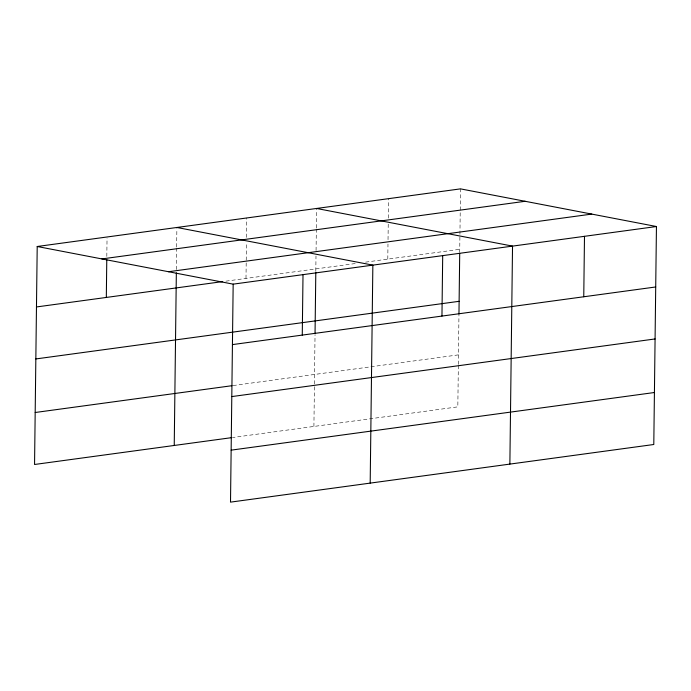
<?xml version="1.0" encoding="UTF-8"?>
<svg xmlns="http://www.w3.org/2000/svg" width="691" height="691" viewBox="0 0 691 691"><rect width="100%" height="100%" fill="white"/><g stroke="black" fill="none" stroke-linecap="round" stroke-linejoin="round"><path stroke-width="0.52" stroke-dasharray="3.46 2.59" d="M106.82 256.421L107.045 238.067M176.378 269.585L176.646 247.991M176.654 246.912L176.879 228.557M245.996 278.421L246.437 242.8M246.497 237.402L246.739 217.967M313.913 426.451L314.422 385.068M314.431 384.006L315.036 334.824M315.813 271.036L315.994 255.964M316.063 250.565L316.331 228.971M316.34 227.892L316.582 208.466M387.798 259.116L387.979 244.001M388.031 239.691L388.23 223.495M388.299 218.097L388.532 198.662M458.332 365.479L457.831 406.852L232.435 437.541M458.349 364.416L458.954 315.234M459.714 252.5L460.491 188.868M225.897 281.159L356.055 263.444M365.574 262.139L459.757 249.321M233.066 385.552L458.461 354.863"/><path stroke-width="1.04" d="M37.21 246.497L233.169 284.148L230.509 502.132L653.79 444.503L656.45 226.518L460.491 188.868L37.21 246.497L34.55 464.482L231.373 437.688M106.319 297.441L106.777 259.661M174.236 445.462L176.343 272.815M302.269 335.092L303.012 274.638M315.044 333.753L315.804 272.099M370.186 483.113L372.855 265.128L176.896 227.477M441.955 316.072L442.698 255.618M458.962 314.163L459.705 253.562M509.872 464.093L512.532 246.108L316.582 208.466M583.757 296.767L584.491 236.313M101.879 258.926L525.16 201.288M168.5 271.727L591.781 214.089M36.476 306.951L222.718 281.591M233.169 284.148L656.45 226.518M35.837 358.94L459.118 301.311M232.435 344.602L655.707 286.972M35.189 412.501L232.012 385.699M231.796 396.582L655.077 338.953M231.14 450.143L654.42 392.514"/></g></svg>
